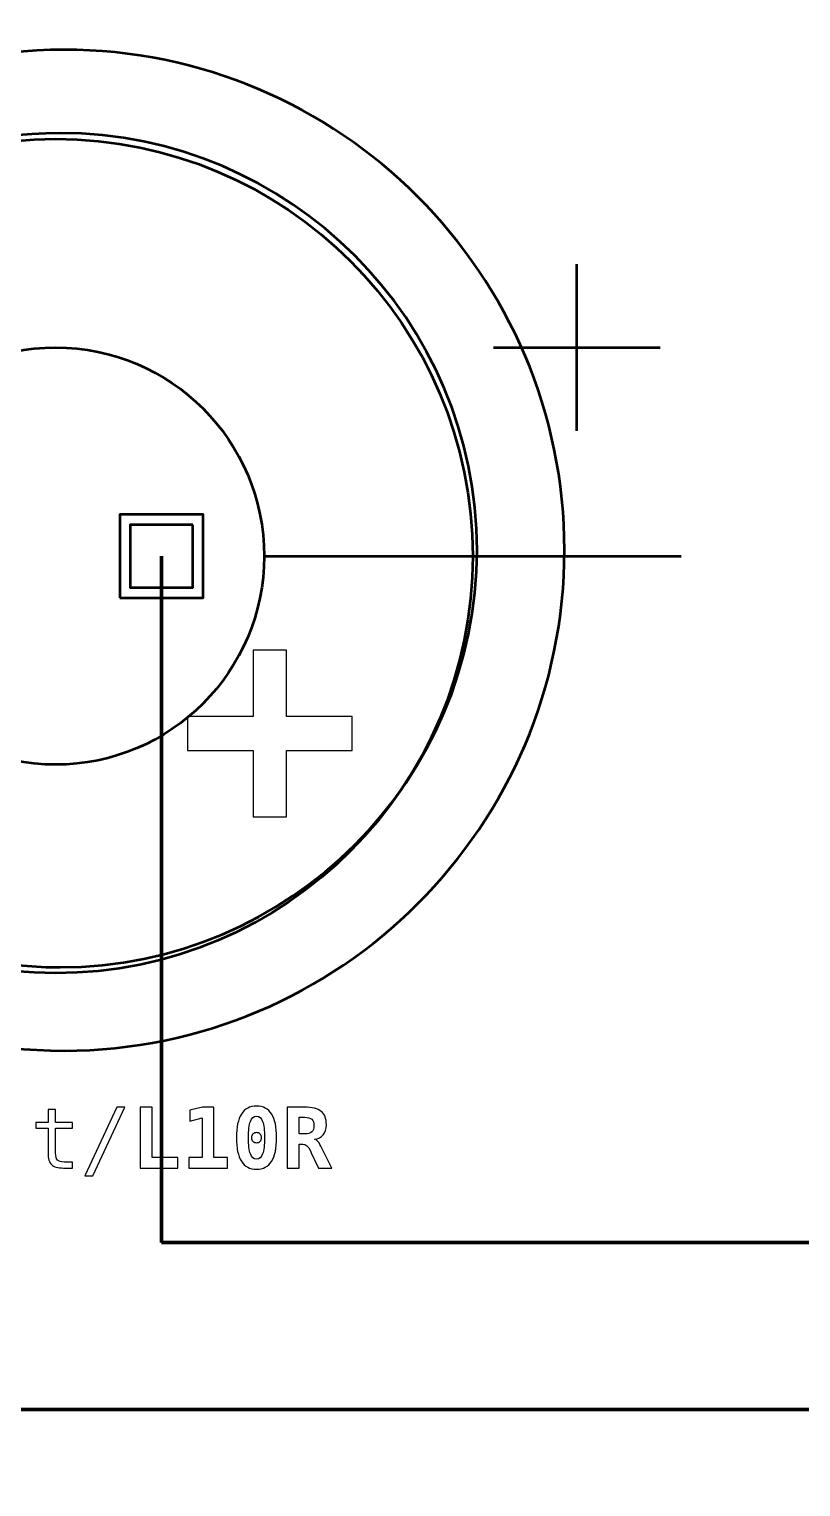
# Model space of a CAD drawing. Header units: centimetres. Extents: x -25.1 to 4.2, y -17.5 to -11.2.
# Drawn here: x -22.532 to -21.607, y -15.966 to -14.218 of the extents above; entities that cross this region are included whole.
import ezdxf

# ---------------------------------------------------------------- set-up
doc = ezdxf.new("R2010")
doc.units = ezdxf.units.CM
doc.header["$MEASUREMENT"] = 0
doc.layers.add('Layer 1', color=7, linetype='Continuous')

msp = doc.modelspace()

# ---------------------------------------------------------------- linework, layer by layer
at = {"layer": 'Layer 1', "color": 253, "lineweight": 53}
msp.add_lwpolyline([(-22.423, -14.90001), (-22.323, -14.90001), (-22.323, -14.80001), (-22.423, -14.80001), (-22.423, -14.90001)], close=True, dxfattribs=at)
for centre, major_axis in [((-22.50001, -14.85001), (0, 0.5)), ((-22.5, -14.85), (0, 0.25))]:
    msp.add_ellipse(centre, major_axis=major_axis, ratio=1, dxfattribs=at)
msp.add_open_spline([(-25.15, -17), (-25.15, -17), (-25.15, -12.7), (-25.15, -12.7), (-25.15, -12.7), (-25.15, -12.42391), (-24.92609, -12.2), (-24.65, -12.2), (-24.65, -12.2), (-24.65, -12.2), (-20.35, -12.2), (-20.35, -12.2), (-20.35, -12.2), (-20.07391, -12.2), (-19.85, -12.42391), (-19.85, -12.7), (-19.85, -12.7), (-19.85, -12.7), (-19.85, -17), (-19.85, -17), (-19.85, -17), (-19.85, -17.27609), (-20.07391, -17.5), (-20.35, -17.5), (-20.35, -17.5), (-20.35, -17.5), (-24.65, -17.5), (-24.65, -17.5), (-24.65, -17.5), (-24.92609, -17.5), (-25.15, -17.27609), (-25.15, -17)], degree=3, knots=[0, 0, 0, 0, 0.125, 0.125, 0.125, 0.125, 0.25, 0.25, 0.25, 0.25, 0.375, 0.375, 0.375, 0.375, 0.5, 0.5, 0.5, 0.5, 0.625, 0.625, 0.625, 0.625, 0.75, 0.75, 0.75, 0.75, 0.875, 0.875, 0.875, 0.875, 1, 1, 1, 1], dxfattribs=at)
at = {"layer": 'Layer 1', "color": 7, "lineweight": 53}
for points, knots in [([(-22.93325, -14.4394), (-22.82337, -14.31885), (-22.66521, -14.24296), (-22.48991, -14.24296), (-22.48991, -14.24296), (-22.15946, -14.24296), (-21.88992, -14.5125), (-21.88992, -14.84296), (-21.88992, -14.84296), (-21.88992, -15.17341), (-22.15946, -15.44295), (-22.48991, -15.44295), (-22.48991, -15.44295), (-22.66521, -15.44295), (-22.82337, -15.36707), (-22.93325, -15.24651), (-22.93325, -15.24651), (-22.93325, -15.24651), (-22.93325, -14.4394), (-22.93325, -14.4394)], [0, 0, 0, 0, 0.2, 0.2, 0.2, 0.2, 0.4, 0.4, 0.4, 0.4, 0.6, 0.6, 0.6, 0.6, 0.8, 0.8, 0.8, 0.8, 1, 1, 1, 1]), ([(-22.3355, -14.81251), (-22.3355, -14.81251), (-22.3355, -14.88751), (-22.3355, -14.88751), (-22.3355, -14.88751), (-22.3355, -14.88751), (-22.4105, -14.88751), (-22.4105, -14.88751), (-22.4105, -14.88751), (-22.4105, -14.88751), (-22.4105, -14.81251), (-22.4105, -14.81251), (-22.4105, -14.81251), (-22.4105, -14.81251), (-22.3355, -14.81251), (-22.3355, -14.81251)], [0, 0, 0, 0, 0.25, 0.25, 0.25, 0.25, 0.5, 0.5, 0.5, 0.5, 0.75, 0.75, 0.75, 0.75, 1, 1, 1, 1])]:
    msp.add_open_spline(points, degree=3, knots=knots, dxfattribs=at)
at = {"layer": 'Layer 1', "color": 250, "lineweight": 53}
for points, knots in [([(-22.92342, -14.58613), (-22.83583, -14.44066), (-22.67631, -14.34296), (-22.49474, -14.34296), (-22.49474, -14.34296), (-22.21936, -14.34296), (-21.99474, -14.56758), (-21.99474, -14.84296), (-21.99474, -14.84296), (-21.99474, -15.11834), (-22.21936, -15.34295), (-22.49474, -15.34295), (-22.49474, -15.34295), (-22.67631, -15.34295), (-22.83583, -15.24526), (-22.92342, -15.09978), (-22.92342, -15.09978), (-22.92342, -15.09978), (-22.92342, -14.58613), (-22.92342, -14.58613)], [0, 0, 0, 0, 0.2, 0.2, 0.2, 0.2, 0.4, 0.4, 0.4, 0.4, 0.6, 0.6, 0.6, 0.6, 0.8, 0.8, 0.8, 0.8, 1, 1, 1, 1]), ([(-22.3355, -14.81251), (-22.3355, -14.81251), (-22.3355, -14.88751), (-22.3355, -14.88751), (-22.3355, -14.88751), (-22.3355, -14.88751), (-22.4105, -14.88751), (-22.4105, -14.88751), (-22.4105, -14.88751), (-22.4105, -14.88751), (-22.4105, -14.81251), (-22.4105, -14.81251), (-22.4105, -14.81251), (-22.4105, -14.81251), (-22.3355, -14.81251), (-22.3355, -14.81251)], [0, 0, 0, 0, 0.25, 0.25, 0.25, 0.25, 0.5, 0.5, 0.5, 0.5, 0.75, 0.75, 0.75, 0.75, 1, 1, 1, 1])]:
    msp.add_open_spline(points, degree=3, knots=knots, dxfattribs=at)
at = {"layer": 'Layer 1', "color": 253, "lineweight": 53}
for points in [[(-21.87502, -14.7), (-21.87502, -14.7), (-21.87502, -14.5), (-21.87502, -14.5)], [(-21.97502, -14.6), (-21.97502, -14.6), (-21.77502, -14.6), (-21.77502, -14.6)], [(-22.25002, -14.85), (-22.25002, -14.85), (-21.75002, -14.85), (-21.75002, -14.85)]]:
    msp.add_open_spline(points, degree=3, dxfattribs=at)
at = {"layer": 'Layer 1', "color": 3, "lineweight": 106}
msp.add_open_spline([(-22.373, -14.85001), (-22.373, -14.85001), (-22.373, -15.67299), (-22.373, -15.67299)], degree=3, dxfattribs=at)
at = {"layer": 'Layer 1', "color": 1, "lineweight": 106}
msp.add_open_spline([(-4.119, -15.27298), (-4.119, -15.27298), (-4.119, -14.87299), (-4.119, -14.87299), (-4.119, -14.87299), (-4.119, -14.87299), (-20.60002, -14.87299), (-20.60002, -14.87299), (-20.60002, -14.87299), (-20.60002, -14.87299), (-20.60002, -15.87299), (-20.60002, -15.87299), (-20.60002, -15.87299), (-20.60002, -15.87299), (-22.627, -15.87299), (-22.627, -15.87299)], degree=3, knots=[0, 0, 0, 0, 0.25, 0.25, 0.25, 0.25, 0.5, 0.5, 0.5, 0.5, 0.75, 0.75, 0.75, 0.75, 1, 1, 1, 1], dxfattribs=at)
at = {"layer": 'Layer 1', "color": 250}
for points, knots in [([(-22.2631, -15.16242), (-22.2631, -15.16242), (-22.2631, -15.08305), (-22.2631, -15.08305), (-22.2631, -15.08305), (-22.2631, -15.08305), (-22.34184, -15.08305), (-22.34184, -15.08305), (-22.34184, -15.08305), (-22.34184, -15.08305), (-22.34184, -15.04215), (-22.34184, -15.04215), (-22.34184, -15.04215), (-22.34184, -15.04215), (-22.2631, -15.04215), (-22.2631, -15.04215), (-22.2631, -15.04215), (-22.2631, -15.04215), (-22.2631, -14.96278), (-22.2631, -14.96278), (-22.2631, -14.96278), (-22.2631, -14.96278), (-22.2231, -14.96278), (-22.2231, -14.96278), (-22.2231, -14.96278), (-22.2231, -14.96278), (-22.2231, -15.04215), (-22.2231, -15.04215), (-22.2231, -15.04215), (-22.2231, -15.04215), (-22.14436, -15.04215), (-22.14436, -15.04215), (-22.14436, -15.04215), (-22.14436, -15.04215), (-22.14436, -15.08305), (-22.14436, -15.08305), (-22.14436, -15.08305), (-22.14436, -15.08305), (-22.2231, -15.08305), (-22.2231, -15.08305), (-22.2231, -15.08305), (-22.2231, -15.08305), (-22.2231, -15.16242), (-22.2231, -15.16242), (-22.2231, -15.16242), (-22.2231, -15.16242), (-22.2631, -15.16242), (-22.2631, -15.16242)], [0, 0, 0, 0, 0.0833333, 0.0833333, 0.0833333, 0.0833333, 0.1666667, 0.1666667, 0.1666667, 0.1666667, 0.25, 0.25, 0.25, 0.25, 0.3333333, 0.3333333, 0.3333333, 0.3333333, 0.4166667, 0.4166667, 0.4166667, 0.4166667, 0.5, 0.5, 0.5, 0.5, 0.5833333, 0.5833333, 0.5833333, 0.5833333, 0.6666667, 0.6666667, 0.6666667, 0.6666667, 0.75, 0.75, 0.75, 0.75, 0.8333333, 0.8333333, 0.8333333, 0.8333333, 0.9166667, 0.9166667, 0.9166667, 0.9166667, 1, 1, 1, 1]), ([(-22.50012, -15.5134), (-22.50012, -15.5134), (-22.50012, -15.52893), (-22.50012, -15.52893), (-22.50012, -15.52893), (-22.50012, -15.52893), (-22.4797, -15.52893), (-22.4797, -15.52893), (-22.4797, -15.52893), (-22.4797, -15.52893), (-22.4797, -15.53592), (-22.4797, -15.53592), (-22.4797, -15.53592), (-22.4797, -15.53592), (-22.50012, -15.53592), (-22.50012, -15.53592), (-22.50012, -15.53592), (-22.50012, -15.53592), (-22.50012, -15.5656), (-22.50012, -15.5656), (-22.50012, -15.5656), (-22.50012, -15.56964), (-22.49936, -15.57245), (-22.49782, -15.57404), (-22.49782, -15.57404), (-22.49629, -15.57564), (-22.49362, -15.57644), (-22.48982, -15.57644), (-22.48982, -15.57644), (-22.48982, -15.57644), (-22.4797, -15.57644), (-22.4797, -15.57644), (-22.4797, -15.57644), (-22.4797, -15.57644), (-22.4797, -15.58362), (-22.4797, -15.58362), (-22.4797, -15.58362), (-22.4797, -15.58362), (-22.49069, -15.58362), (-22.49069, -15.58362), (-22.49069, -15.58362), (-22.49744, -15.58362), (-22.50219, -15.58227), (-22.50496, -15.57957), (-22.50496, -15.57957), (-22.50772, -15.57687), (-22.50911, -15.5722), (-22.50911, -15.5656), (-22.50911, -15.5656), (-22.50911, -15.5656), (-22.50911, -15.53592), (-22.50911, -15.53592), (-22.50911, -15.53592), (-22.50911, -15.53592), (-22.52371, -15.53592), (-22.52371, -15.53592), (-22.52371, -15.53592), (-22.52371, -15.53592), (-22.52371, -15.52893), (-22.52371, -15.52893), (-22.52371, -15.52893), (-22.52371, -15.52893), (-22.50911, -15.52893), (-22.50911, -15.52893), (-22.50911, -15.52893), (-22.50911, -15.52893), (-22.50911, -15.5134), (-22.50911, -15.5134), (-22.50911, -15.5134), (-22.50911, -15.5134), (-22.50012, -15.5134), (-22.50012, -15.5134)], [0, 0, 0, 0, 0.0555556, 0.0555556, 0.0555556, 0.0555556, 0.1111111, 0.1111111, 0.1111111, 0.1111111, 0.1666667, 0.1666667, 0.1666667, 0.1666667, 0.2222222, 0.2222222, 0.2222222, 0.2222222, 0.2777778, 0.2777778, 0.2777778, 0.2777778, 0.3333333, 0.3333333, 0.3333333, 0.3333333, 0.3888889, 0.3888889, 0.3888889, 0.3888889, 0.4444444, 0.4444444, 0.4444444, 0.4444444, 0.5, 0.5, 0.5, 0.5, 0.5555556, 0.5555556, 0.5555556, 0.5555556, 0.6111111, 0.6111111, 0.6111111, 0.6111111, 0.6666667, 0.6666667, 0.6666667, 0.6666667, 0.7222222, 0.7222222, 0.7222222, 0.7222222, 0.7777778, 0.7777778, 0.7777778, 0.7777778, 0.8333333, 0.8333333, 0.8333333, 0.8333333, 0.8888889, 0.8888889, 0.8888889, 0.8888889, 0.9444444, 0.9444444, 0.9444444, 0.9444444, 1, 1, 1, 1]), ([(-22.42648, -15.51071), (-22.42648, -15.51071), (-22.41719, -15.51071), (-22.41719, -15.51071), (-22.41719, -15.51071), (-22.41719, -15.51071), (-22.45558, -15.5929), (-22.45558, -15.5929), (-22.45558, -15.5929), (-22.45558, -15.5929), (-22.46492, -15.5929), (-22.46492, -15.5929), (-22.46492, -15.5929), (-22.46492, -15.5929), (-22.42648, -15.51071), (-22.42648, -15.51071)], [0, 0, 0, 0, 0.25, 0.25, 0.25, 0.25, 0.5, 0.5, 0.5, 0.5, 0.75, 0.75, 0.75, 0.75, 1, 1, 1, 1]), ([(-22.39871, -15.58362), (-22.39871, -15.58362), (-22.39871, -15.51071), (-22.39871, -15.51071), (-22.39871, -15.51071), (-22.39871, -15.51071), (-22.3843, -15.51071), (-22.3843, -15.51071), (-22.3843, -15.51071), (-22.3843, -15.51071), (-22.3843, -15.57092), (-22.3843, -15.57092), (-22.3843, -15.57092), (-22.3843, -15.57092), (-22.35348, -15.57092), (-22.35348, -15.57092), (-22.35348, -15.57092), (-22.35348, -15.57092), (-22.35348, -15.58362), (-22.35348, -15.58362), (-22.35348, -15.58362), (-22.35348, -15.58362), (-22.39871, -15.58362), (-22.39871, -15.58362)], [0, 0, 0, 0, 0.1666667, 0.1666667, 0.1666667, 0.1666667, 0.3333333, 0.3333333, 0.3333333, 0.3333333, 0.5, 0.5, 0.5, 0.5, 0.6666667, 0.6666667, 0.6666667, 0.6666667, 0.8333333, 0.8333333, 0.8333333, 0.8333333, 1, 1, 1, 1]), ([(-22.3403, -15.57092), (-22.3403, -15.57092), (-22.32418, -15.57092), (-22.32418, -15.57092), (-22.32418, -15.57092), (-22.32418, -15.57092), (-22.32418, -15.5236), (-22.32418, -15.5236), (-22.32418, -15.5236), (-22.32418, -15.5236), (-22.33916, -15.52731), (-22.33916, -15.52731), (-22.33916, -15.52731), (-22.33916, -15.52731), (-22.33916, -15.51433), (-22.33916, -15.51433), (-22.33916, -15.51433), (-22.33916, -15.51433), (-22.32408, -15.51071), (-22.32408, -15.51071), (-22.32408, -15.51071), (-22.32408, -15.51071), (-22.31016, -15.51071), (-22.31016, -15.51071), (-22.31016, -15.51071), (-22.31016, -15.51071), (-22.31016, -15.57092), (-22.31016, -15.57092), (-22.31016, -15.57092), (-22.31016, -15.57092), (-22.29404, -15.57092), (-22.29404, -15.57092), (-22.29404, -15.57092), (-22.29404, -15.57092), (-22.29404, -15.58362), (-22.29404, -15.58362), (-22.29404, -15.58362), (-22.29404, -15.58362), (-22.3403, -15.58362), (-22.3403, -15.58362), (-22.3403, -15.58362), (-22.3403, -15.58362), (-22.3403, -15.57092), (-22.3403, -15.57092)], [0, 0, 0, 0, 0.0909091, 0.0909091, 0.0909091, 0.0909091, 0.1818182, 0.1818182, 0.1818182, 0.1818182, 0.2727273, 0.2727273, 0.2727273, 0.2727273, 0.3636364, 0.3636364, 0.3636364, 0.3636364, 0.4545455, 0.4545455, 0.4545455, 0.4545455, 0.5454545, 0.5454545, 0.5454545, 0.5454545, 0.6363636, 0.6363636, 0.6363636, 0.6363636, 0.7272727, 0.7272727, 0.7272727, 0.7272727, 0.8181818, 0.8181818, 0.8181818, 0.8181818, 0.9090909, 0.9090909, 0.9090909, 0.9090909, 1, 1, 1, 1]), ([(-22.28327, -15.54723), (-22.28327, -15.53462), (-22.28127, -15.52515), (-22.27727, -15.51885), (-22.27727, -15.51885), (-22.27325, -15.51255), (-22.26723, -15.5094), (-22.25918, -15.5094), (-22.25918, -15.5094), (-22.25112, -15.5094), (-22.24508, -15.51253), (-22.24107, -15.51881), (-22.24107, -15.51881), (-22.23706, -15.5251), (-22.23506, -15.53458), (-22.23506, -15.54723), (-22.23506, -15.54723), (-22.23506, -15.55987), (-22.23706, -15.56934), (-22.24107, -15.57562), (-22.24107, -15.57562), (-22.24508, -15.5819), (-22.25112, -15.58504), (-22.25918, -15.58504), (-22.25918, -15.58504), (-22.26723, -15.58504), (-22.27325, -15.58189), (-22.27727, -15.57559), (-22.27727, -15.57559), (-22.28127, -15.56929), (-22.28327, -15.55983), (-22.28327, -15.54723)], [0, 0, 0, 0, 0.125, 0.125, 0.125, 0.125, 0.25, 0.25, 0.25, 0.25, 0.375, 0.375, 0.375, 0.375, 0.5, 0.5, 0.5, 0.5, 0.625, 0.625, 0.625, 0.625, 0.75, 0.75, 0.75, 0.75, 0.875, 0.875, 0.875, 0.875, 1, 1, 1, 1]), ([(-22.18966, -15.5492), (-22.18822, -15.54948), (-22.18697, -15.55017), (-22.18592, -15.55123), (-22.18592, -15.55123), (-22.18486, -15.55228), (-22.18357, -15.55435), (-22.18204, -15.5574), (-22.18204, -15.5574), (-22.18204, -15.5574), (-22.16884, -15.58362), (-22.16884, -15.58362), (-22.16884, -15.58362), (-22.16884, -15.58362), (-22.18467, -15.58362), (-22.18467, -15.58362), (-22.18467, -15.58362), (-22.18467, -15.58362), (-22.19346, -15.56522), (-22.19346, -15.56522), (-22.19346, -15.56522), (-22.19372, -15.5647), (-22.19407, -15.56398), (-22.19449, -15.56307), (-22.19449, -15.56307), (-22.19706, -15.55757), (-22.20009, -15.55482), (-22.20357, -15.55482), (-22.20357, -15.55482), (-22.20357, -15.55482), (-22.20816, -15.55482), (-22.20816, -15.55482), (-22.20816, -15.55482), (-22.20816, -15.55482), (-22.20816, -15.58362), (-22.20816, -15.58362), (-22.20816, -15.58362), (-22.20816, -15.58362), (-22.22256, -15.58362), (-22.22256, -15.58362), (-22.22256, -15.58362), (-22.22256, -15.58362), (-22.22256, -15.51071), (-22.22256, -15.51071), (-22.22256, -15.51071), (-22.22256, -15.51071), (-22.20176, -15.51071), (-22.20176, -15.51071), (-22.20176, -15.51071), (-22.19239, -15.51071), (-22.18566, -15.51238), (-22.18157, -15.5157), (-22.18157, -15.5157), (-22.17749, -15.51901), (-22.17544, -15.52441), (-22.17544, -15.53191), (-22.17544, -15.53191), (-22.17544, -15.53692), (-22.17665, -15.54092), (-22.17911, -15.54388), (-22.17911, -15.54388), (-22.18154, -15.54683), (-22.18506, -15.54862), (-22.18966, -15.5492)], [0, 0, 0, 0, 0.0625, 0.0625, 0.0625, 0.0625, 0.125, 0.125, 0.125, 0.125, 0.1875, 0.1875, 0.1875, 0.1875, 0.25, 0.25, 0.25, 0.25, 0.3125, 0.3125, 0.3125, 0.3125, 0.375, 0.375, 0.375, 0.375, 0.4375, 0.4375, 0.4375, 0.4375, 0.5, 0.5, 0.5, 0.5, 0.5625, 0.5625, 0.5625, 0.5625, 0.625, 0.625, 0.625, 0.625, 0.6875, 0.6875, 0.6875, 0.6875, 0.75, 0.75, 0.75, 0.75, 0.8125, 0.8125, 0.8125, 0.8125, 0.875, 0.875, 0.875, 0.875, 0.9375, 0.9375, 0.9375, 0.9375, 1, 1, 1, 1]), ([(-22.25918, -15.5216), (-22.26252, -15.5216), (-22.26493, -15.52363), (-22.26647, -15.5277), (-22.26647, -15.5277), (-22.268, -15.53178), (-22.26877, -15.53828), (-22.26877, -15.54723), (-22.26877, -15.54723), (-22.26877, -15.55617), (-22.268, -15.56265), (-22.26647, -15.56673), (-22.26647, -15.56673), (-22.26493, -15.5708), (-22.26252, -15.57284), (-22.25918, -15.57284), (-22.25918, -15.57284), (-22.25583, -15.57284), (-22.2534, -15.5708), (-22.25187, -15.56673), (-22.25187, -15.56673), (-22.25033, -15.56265), (-22.24957, -15.55617), (-22.24957, -15.54723), (-22.24957, -15.54723), (-22.24957, -15.53828), (-22.25033, -15.53178), (-22.25187, -15.5277), (-22.25187, -15.5277), (-22.2534, -15.52363), (-22.25583, -15.5216), (-22.25918, -15.5216)], [0, 0, 0, 0, 0.125, 0.125, 0.125, 0.125, 0.25, 0.25, 0.25, 0.25, 0.375, 0.375, 0.375, 0.375, 0.5, 0.5, 0.5, 0.5, 0.625, 0.625, 0.625, 0.625, 0.75, 0.75, 0.75, 0.75, 0.875, 0.875, 0.875, 0.875, 1, 1, 1, 1]), ([(-22.20816, -15.52283), (-22.20816, -15.52283), (-22.20816, -15.5427), (-22.20816, -15.5427), (-22.20816, -15.5427), (-22.20816, -15.5427), (-22.20137, -15.5427), (-22.20137, -15.5427), (-22.20137, -15.5427), (-22.19744, -15.5427), (-22.19461, -15.54193), (-22.19291, -15.54038), (-22.19291, -15.54038), (-22.19119, -15.53883), (-22.19034, -15.53628), (-22.19034, -15.53275), (-22.19034, -15.53275), (-22.19034, -15.5292), (-22.19119, -15.52665), (-22.19287, -15.52513), (-22.19287, -15.52513), (-22.19457, -15.5236), (-22.19741, -15.52283), (-22.20137, -15.52283), (-22.20137, -15.52283), (-22.20137, -15.52283), (-22.20816, -15.52283), (-22.20816, -15.52283)], [0, 0, 0, 0, 0.1428571, 0.1428571, 0.1428571, 0.1428571, 0.2857143, 0.2857143, 0.2857143, 0.2857143, 0.4285714, 0.4285714, 0.4285714, 0.4285714, 0.5714286, 0.5714286, 0.5714286, 0.5714286, 0.7142857, 0.7142857, 0.7142857, 0.7142857, 0.8571429, 0.8571429, 0.8571429, 0.8571429, 1, 1, 1, 1]), ([(-22.26525, -15.54723), (-22.26525, -15.54552), (-22.26467, -15.54407), (-22.26348, -15.5429), (-22.26348, -15.5429), (-22.26232, -15.54172), (-22.26088, -15.54113), (-22.25918, -15.54113), (-22.25918, -15.54113), (-22.25747, -15.54113), (-22.25602, -15.54172), (-22.25485, -15.5429), (-22.25485, -15.5429), (-22.25367, -15.54407), (-22.25308, -15.54552), (-22.25308, -15.54723), (-22.25308, -15.54723), (-22.25308, -15.54893), (-22.25367, -15.55037), (-22.25485, -15.55153), (-22.25485, -15.55153), (-22.25602, -15.55272), (-22.25747, -15.5533), (-22.25918, -15.5533), (-22.25918, -15.5533), (-22.26088, -15.5533), (-22.26232, -15.55272), (-22.26348, -15.55157), (-22.26348, -15.55157), (-22.26467, -15.55042), (-22.26525, -15.54897), (-22.26525, -15.54723)], [0, 0, 0, 0, 0.125, 0.125, 0.125, 0.125, 0.25, 0.25, 0.25, 0.25, 0.375, 0.375, 0.375, 0.375, 0.5, 0.5, 0.5, 0.5, 0.625, 0.625, 0.625, 0.625, 0.75, 0.75, 0.75, 0.75, 0.875, 0.875, 0.875, 0.875, 1, 1, 1, 1])]:
    msp.add_open_spline(points, degree=3, knots=knots, dxfattribs=at)
at = {"layer": 'Layer 1', "color": 3, "lineweight": 106}
msp.add_open_spline([(-4.627, -15.27298), (-4.627, -15.27298), (-4.627, -15.07299), (-4.627, -15.07299), (-4.627, -15.07299), (-4.627, -15.07299), (-20.80002, -15.07299), (-20.80002, -15.07299), (-20.80002, -15.07299), (-20.80002, -15.07299), (-20.80002, -15.67299), (-20.80002, -15.67299), (-20.80002, -15.67299), (-20.80002, -15.67299), (-22.373, -15.67299), (-22.373, -15.67299)], degree=3, knots=[0, 0, 0, 0, 0.25, 0.25, 0.25, 0.25, 0.5, 0.5, 0.5, 0.5, 0.75, 0.75, 0.75, 0.75, 1, 1, 1, 1], dxfattribs=at)

doc.saveas('drawing.dxf')
